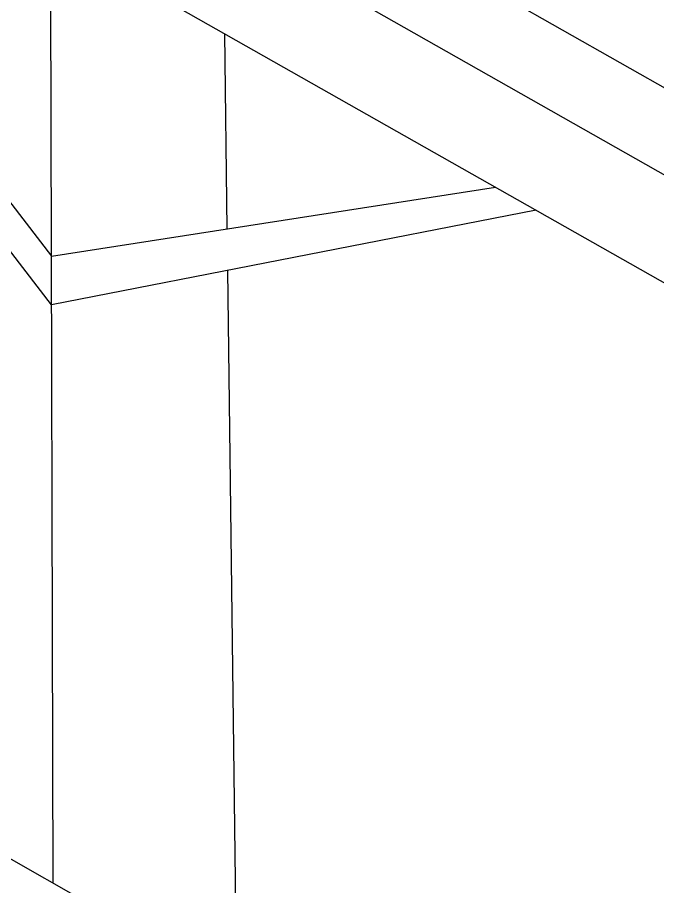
# Model space of a CAD drawing. Header units: metres. Extents: x 324293 to 653279, y 3585589 to 7191434.
# Drawn here: x 334515.602 to 334517.264, y 3600566.08 to 3600568.335 of the extents above; entities that cross this region are included whole.
import ezdxf

# ---------------------------------------------------------------- set-up
doc = ezdxf.new("R2010")
doc.units = ezdxf.units.M
doc.layers.add('Tir bargh', color=10, linetype='Continuous')
doc.layers.add('V-NODE', color=1, linetype='Continuous')

# ---------------------------------------------------------------- blocks, each defined once
blk = doc.blocks.new('E')
at = {"layer": 'Tir bargh'}
for p, q in [((0.96012, 5.01545), (-1.09158, 6.20022)), ((-1.14733, 6.16068), (0.89619, 4.97958)), ((-1.15271, 6.07232), (0.89619, 4.89025)), ((-0.0716, 5.14123), (-0.48896, 5.68938)), ((-0.42821, 5.65433), (-0.07139, 5.18138)), ((-0.07015, 5.44776), (-0.07436, 4.66203)), ((0.07346, 5.36491), (0.07424, 5.20291)), ((-0.07139, 5.18138), (0.29714, 5.23586)), ((0.33077, 5.21646), (-0.0716, 5.14123)), ((0.07441, 5.16853), (0.07727, 4.57427)), ((0.75028, 4.18476), (-0.89308, 5.13588))]:
    blk.add_line(p, q, dxfattribs=at)
blk = doc.blocks.new('*U82', base_point=(334513.846, 3600553.608))
at = {"layer": 'V-NODE', "lineweight": -2, "xscale": 3.131461794368422, "yscale": 3.131461794368422, "zscale": 3.131461794368422}
blk.add_blockref('E', (334513.846, 3600553.608), dxfattribs=at)

msp = doc.modelspace()

# ---------------------------------------------------------------- block references
at = {"layer": 'V-NODE', "color": 3, "rotation": 0.4498703063302869}
msp.add_blockref('*U82', (334516.04091, 3600551.49242, 1313.25213), dxfattribs=at)

doc.saveas('drawing.dxf')
